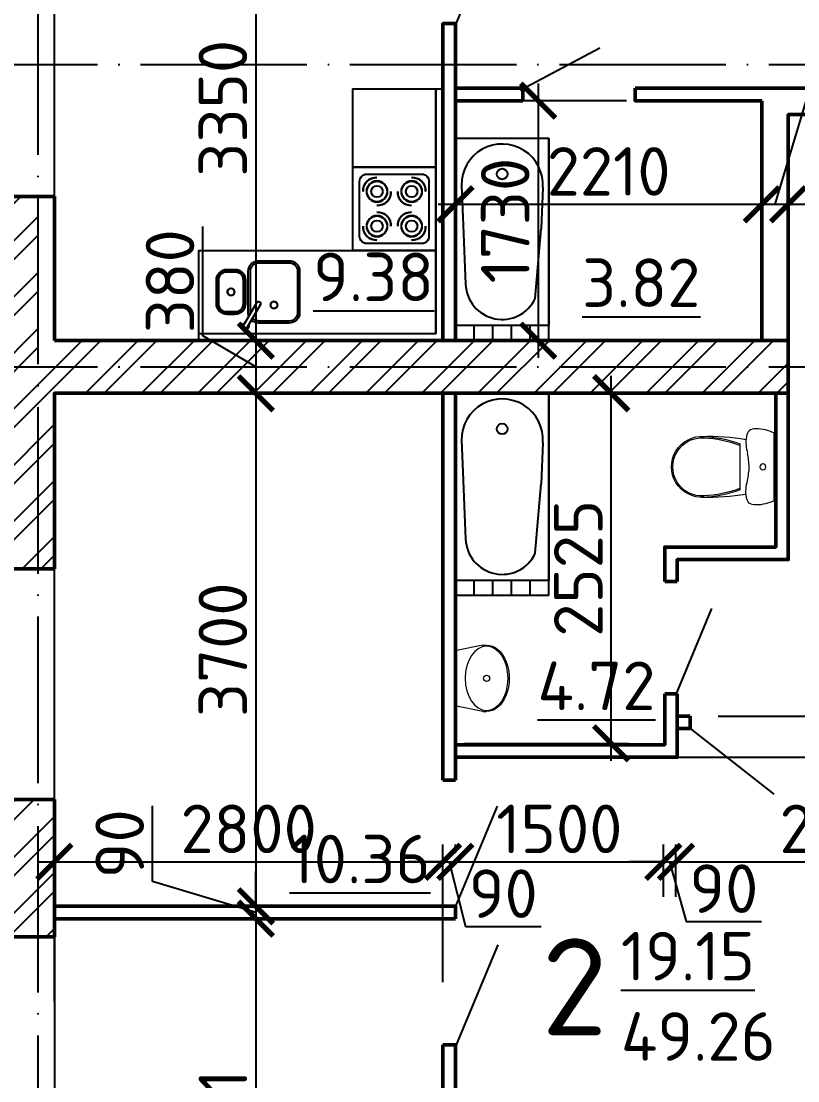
# Model space of a CAD drawing. Header units: millimetres. Extents: x -121275 to -95372, y 16759 to 40426.
# Drawn here: x -118112.9 to -118056.9, y 39372.5 to 39449 of the extents above; entities that cross this region are included whole.
import ezdxf

# ---------------------------------------------------------------- set-up
doc = ezdxf.new("R2010")
doc.units = ezdxf.units.MM
doc.header["$LTSCALE"] = 0.5
doc.linetypes.add('ACAD_ISO04W100', pattern=[30, 24, -3, 0, -3])
for name, color, linetype in [('kuhnja', 190, 'Continuous'), ('оси', 7, 'ACAD_ISO04W100'), ('размеры', 7, 'Continuous'), ('тонкие', 7, 'Continuous')]:
    doc.layers.add(name, color=color, linetype=linetype)
for name, color, linetype, lineweight in [('построения', 6, 'Continuous', 25), ('Сантехника', 255, 'Continuous', 15), ('ТОЛСТЫЕ3', 7, 'Continuous', 50), ('ТОНКИЕе', 7, 'Continuous', 25)]:
    doc.layers.add(name, color=color, linetype=linetype, lineweight=lineweight)
doc.styles.add('Наклонный', font='isocpeur.ttf', dxfattribs={"height": 3.5})
doc.dimstyles.new('СТРОИТЕЛЬНЫЙ', dxfattribs={"dimtxt": 3.5, "dimasz": 2.5, "dimexe": 1.25, "dimexo": 0.625, "dimtad": 1, "dimdec": 0, "dimlfac": 100, "dimdsep": 46, "dimtxsty": 'Наклонный', "dimblk1": 'ARCHTICK', "dimblk2": 'ARCHTICK', "dimsah": 1, "dimcen": 0, "dimdle": 1.25, "dimadec": 0, "dimazin": 0, "dimtfac": 0.75, "dimtdec": 0, "dimtmove": 0, "dimatfit": 3, "dimldrblk": 'ARCHTICK', "dimfxl": 1, "dimtolj": 1, "dimtzin": 0, "dimarcsym": 0})
pattern_1 = [(45, (2097.6295, 1014.2258), (-2.02055763, 2.02055763), []), (45, (2098.9765, 1014.2258), (-2.02055763, 2.02055763), [])]

# ---------------------------------------------------------------- blocks, each defined once
blk = doc.blocks.new('A$C456D3840')
at = {"layer": 'Сантехника'}
for p, q in [((189.3, 480), (162.4, 480)), ((189.3, 480), (379.3, 440.1)), ((379.3, 39.9), (379.3, 440.1)), ((189.3, 0), (162.4, 0)), ((189.3, 0), (379.3, 39.9))]:
    blk.add_line(p, q, dxfattribs=at)
blk.add_circle((162.4, 240), 21.7, dxfattribs=at)
at = {"layer": 'Сантехника', "extrusion": (0, 0, -1)}
blk.add_ellipse((162.4, 240), major_axis=(0, -240), ratio=0.679586, start_param=0, end_param=3.141593, dxfattribs=at)
blk.add_ellipse((162.4, 240), major_axis=(0, -231.3), ratio=0.667472, dxfattribs=at)
blk = doc.blocks.new('A$C010B7E6C')
at = {"layer": 'Сантехника'}
for p, q in [((738.7, 520.7), (738.7, 29.3)), ((493.7, 440.5), (493.7, 109.6))]:
    blk.add_line(p, q, dxfattribs=at)
blk.add_circle((657.8, 275), 21.7, dxfattribs=at)
for centre, radius, start, end in [((218.7, 275), 220, 85.79897, 274.20103), ((218.7, 275), 210, 85.79897, 274.20103), ((266.3, -1145.5), 1641.2, 80.55729, 91.66188), ((196.2, -339.2), 834.5, 69.11151, 88.45313), ((196.1, -339.3), 824.6, 69.11242, 87.36208), ((196.2, 889.2), 834.5, 271.54687, 290.88849), ((266.3, 1695.5), 1641.2, 268.33812, 279.44271), ((196.1, 889.3), 824.6, 272.63792, 290.88758)]:
    blk.add_arc(centre, radius, start, end, dxfattribs=at)
for points in [[(738.7, 520.7), (608.7, 550), (558.7, 536.1), (538.7, 495), (546.7, 372.7)], [(546.7, 372.7), (558.7, 275), (546.5, 177.3)], [(738.7, 29.3), (608.7, 0), (558.7, 14), (538.7, 55), (546.5, 177.3)]]:
    blk.add_spline(points, degree=3, dxfattribs=at)
blk = doc.blocks.new('16')
at = {"layer": 'kuhnja', "color": 6, "linetype": 'Continuous'}
for p, q in [((1575830.7, -196148.4), (1574070.6, -196148.4)), ((1574070.6, -196148.4), (1574070.6, -196798.4)), ((1575830.7, -197964.6), (1575830.7, -196148.4)), ((1574070.6, -196198.4), (1575780.7, -196198.4)), ((1575780.7, -197964.6), (1575780.7, -196198.4)), ((1574070.6, -196798.4), (1575180.7, -196798.4)), ((1575180.7, -196798.4), (1575180.7, -197964.6)), ((1575180.7, -197964.6), (1575830.7, -197964.6))]:
    blk.add_line(p, q, dxfattribs=at)
at = {"layer": 'kuhnja', "color": 6}
for p, q in [((1574393.2, -196256.9), (1574489.2, -196423.2)), ((1574419.2, -196241.9), (1574515.2, -196408.2))]:
    blk.add_line(p, q, dxfattribs=at)
at = {"layer": 'kuhnja', "color": 6, "ltscale": 600}
for p, q in [((1575180.7, -196798.4), (1575180.7, -197398.4)), ((1575780.7, -196798.4), (1575180.7, -196798.4)), ((1575680.7, -196848.4), (1575280.7, -196848.4)), ((1575780.7, -197398.4), (1575780.7, -196798.4)), ((1575230.7, -196898.4), (1575230.7, -197298.4)), ((1575730.7, -197298.4), (1575730.7, -196898.4)), ((1575180.7, -197398.4), (1575780.7, -197398.4)), ((1575280.7, -197348.4), (1575680.7, -197348.4))]:
    blk.add_line(p, q, dxfattribs=at)
at = {"layer": 'kuhnja', "color": 6}
for points in [[(1574432.2, -196324.5, 0.084828), (1574427.9, -196349.4), (1574427.9, -196649.4, 0.414214), (1574502.9, -196724.4)], [(1574502.9, -196724.4), (1574722.9, -196724.4, 0.414214), (1574797.9, -196649.4), (1574797.9, -196349.4, 0.414214), (1574722.9, -196274.4), (1574502.9, -196274.4, 0.19677), (1574450.3, -196295.9)], [(1574502.9, -196709.4), (1574722.9, -196709.4, 0.414214), (1574782.9, -196649.4), (1574782.9, -196349.4, 0.414214), (1574722.9, -196289.4), (1574502.9, -196289.4, 0.213804), (1574458.2, -196309.5)], [(1574443.2, -196343.6, 0.024245), (1574442.9, -196349.4), (1574442.9, -196649.4, 0.414214), (1574502.9, -196709.4)]]:
    blk.add_lwpolyline(points, format="xyb", dxfattribs=at)
for points in [[(1574272.9, -196339.4), (1574332.9, -196339.4, -0.414214), (1574407.9, -196414.4), (1574407.9, -196584.4, -0.414214), (1574332.9, -196659.4), (1574272.9, -196659.4, -0.414214), (1574197.9, -196584.4), (1574197.9, -196414.4, -0.414214)], [(1574272.9, -196354.4), (1574332.9, -196354.4, -0.414214), (1574392.9, -196414.4), (1574392.9, -196584.4, -0.414214), (1574332.9, -196644.4), (1574272.9, -196644.4, -0.414214), (1574212.9, -196584.4), (1574212.9, -196414.4, -0.414214)]]:
    blk.add_lwpolyline(points, format="xyb", close=True, dxfattribs=at)
for centre in [(1574612.9, -196404.4), (1574302.9, -196499.4)]:
    blk.add_circle(centre, 25, dxfattribs=at)
at = {"layer": 'kuhnja', "color": 6, "ltscale": 600}
for centre in [(1575355.7, -196973.4), (1575605.7, -196973.4), (1575355.7, -197223.4), (1575605.7, -197223.4)]:
    blk.add_circle(centre, 75, dxfattribs=at)
at = {"layer": 'kuhnja', "color": 6}
for centre, radius, start, end in [((1574406.2, -196249.4), 25, 336.8699, 263.1301), ((1574406.2, -196249.4), 15, 30, 210), ((1574502.2, -196415.7), 15, 210, 30)]:
    blk.add_arc(centre, radius, start, end, dxfattribs=at)
at = {"layer": 'kuhnja', "color": 6, "ltscale": 600}
for centre, radius, start, end in [((1575280.7, -196898.4), 50, 90, 180), ((1575680.7, -196898.4), 50, 0, 90), ((1575348.4, -196966.1), 93, 85.49745, 184.50255), ((1575355.7, -196973.4), 73.8, 0, 180), ((1575355.7, -196973.4), 41.3, 0, 180), ((1575605.7, -196973.4), 73.8, 0, 180), ((1575605.7, -196973.4), 41.3, 0, 180), ((1575613, -196966.1), 93, 355.49745, 94.50255), ((1575355.7, -196973.4), 73.8, 180, 0), ((1575355.7, -196973.4), 41.3, 180, 0), ((1575363, -196980.7), 93, 265.49745, 4.50255), ((1575598.4, -196980.7), 93, 175.49745, 274.50255), ((1575605.7, -196973.4), 73.8, 180, 0), ((1575605.7, -196973.4), 41.3, 180, 0), ((1575355.7, -197223.4), 73.8, 0, 180), ((1575363, -197216.1), 93, 355.49745, 94.50255), ((1575598.4, -197216.1), 93, 85.49745, 184.50255), ((1575605.7, -197223.4), 73.8, 0, 180), ((1575348.4, -197230.7), 93, 175.49745, 274.50255), ((1575355.7, -197223.4), 73.8, 180, 0), ((1575355.7, -197223.4), 41.3, 0, 180), ((1575355.7, -197223.4), 41.3, 180, 0), ((1575605.7, -197223.4), 73.8, 180, 0), ((1575605.7, -197223.4), 41.3, 0, 180), ((1575605.7, -197223.4), 41.3, 180, 0), ((1575613, -197230.7), 93, 265.49745, 4.50255), ((1575280.7, -197298.4), 50, 180, 270), ((1575680.7, -197298.4), 50, 270, 0)]:
    blk.add_arc(centre, radius, start, end, dxfattribs=at)
blk = doc.blocks.new('_ArchTick')
at = {"color": 0, "linetype": 'ByBlock', "const_width": 0.15}
blk.add_lwpolyline([(-0.5, -0.5), (0.5, 0.5)], dxfattribs=at)
blk = doc.blocks.new('*D991')
at = {"layer": 'Defpoints', "color": 0, "transparency": 16777216}
for p in [(-118095.972, 39459.425), (-118110.487, 39425.925), (-118095.972, 39425.925)]:
    blk.add_point(p, dxfattribs=at)
at = {"layer": 'размеры', "color": 0, "lineweight": -2, "transparency": 16777216}
for p, q in [((-118095.972, 39460.675), (-118095.972, 39424.675)), ((-118096.597, 39459.425), (-118097.222, 39459.425)), ((-118109.862, 39425.925), (-118094.722, 39425.925))]:
    blk.add_line(p, q, dxfattribs=at)
at = {"layer": 'размеры', "color": 0, "lineweight": -2, "transparency": 16777216, "xscale": 2.5, "yscale": 2.5, "zscale": 2.5}
for p, rotation in [((-118095.972, 39459.425), 90), ((-118095.972, 39425.925), 270)]:
    blk.add_blockref('_ArchTick', p, dxfattribs=dict(at, rotation=rotation))
at = {"layer": 'размеры', "color": 0, "transparency": 16777216, "insert": (-118098.347, 39442.675), "char_height": 3.5, "attachment_point": 5, "rotation": 90, "style": 'Наклонный'}
blk.add_mtext('\\A1;3350', dxfattribs=at)
blk = doc.blocks.new('*D992')
at = {"layer": 'Defpoints', "color": 0, "transparency": 16777216}
for p in [(-118110.487, 39425.925), (-118099.79, 39422.125), (-118095.972, 39422.125)]:
    blk.add_point(p, dxfattribs=at)
at = {"layer": 'размеры', "color": 0, "lineweight": -2, "transparency": 16777216}
for p, q in [((-118099.782, 39426.256), (-118099.782, 39434.156)), ((-118095.972, 39427.175), (-118095.972, 39420.875)), ((-118109.862, 39425.925), (-118094.722, 39425.925)), ((-118095.972, 39424.025), (-118099.782, 39426.256)), ((-118099.165, 39422.125), (-118094.722, 39422.125))]:
    blk.add_line(p, q, dxfattribs=at)
at = {"layer": 'размеры', "color": 0, "lineweight": -2, "transparency": 16777216, "xscale": 2.5, "yscale": 2.5, "zscale": 2.5}
for p, rotation in [((-118095.972, 39425.925), 90), ((-118095.972, 39422.125), 270)]:
    blk.add_blockref('_ArchTick', p, dxfattribs=dict(at, rotation=rotation))
at = {"layer": 'размеры', "color": 0, "transparency": 16777216, "insert": (-118102.157, 39430.206), "char_height": 3.5, "attachment_point": 5, "rotation": 90, "style": 'Наклонный'}
blk.add_mtext('\\A1;380', dxfattribs=at)
blk = doc.blocks.new('*D993')
at = {"layer": 'Defpoints', "color": 0, "transparency": 16777216}
for p in [(-118099.79, 39422.125), (-118096.037, 39385.125), (-118095.972, 39385.125)]:
    blk.add_point(p, dxfattribs=at)
at = {"layer": 'размеры', "color": 0, "lineweight": -2, "transparency": 16777216}
for p, q in [((-118095.972, 39423.375), (-118095.972, 39383.875)), ((-118099.165, 39422.125), (-118094.722, 39422.125)), ((-118095.412, 39385.125), (-118094.722, 39385.125))]:
    blk.add_line(p, q, dxfattribs=at)
at = {"layer": 'размеры', "color": 0, "lineweight": -2, "transparency": 16777216, "xscale": 2.5, "yscale": 2.5, "zscale": 2.5}
for p, rotation in [((-118095.972, 39422.125), 90), ((-118095.972, 39385.125), 270)]:
    blk.add_blockref('_ArchTick', p, dxfattribs=dict(at, rotation=rotation))
at = {"layer": 'размеры', "color": 0, "transparency": 16777216, "insert": (-118098.347, 39403.625), "char_height": 3.5, "attachment_point": 5, "rotation": 90, "style": 'Наклонный'}
blk.add_mtext('\\A1;3700', dxfattribs=at)
blk = doc.blocks.new('*D948')
at = {"layer": 'Defpoints', "color": 0, "transparency": 16777216}
for p in [(-118096.037, 39385.125), (-118095.972, 39384.225), (-118095.972, 39384.225)]:
    blk.add_point(p, dxfattribs=at)
at = {"layer": 'размеры', "color": 0, "lineweight": -2, "transparency": 16777216}
for p, q in [((-118103.409, 39386.906), (-118103.409, 39392.356)), ((-118095.972, 39385.125), (-118095.972, 39387.625)), ((-118095.972, 39384.675), (-118103.409, 39386.906)), ((-118095.972, 39385.125), (-118095.972, 39384.225)), ((-118095.972, 39385.125), (-118095.972, 39384.225)), ((-118095.412, 39385.125), (-118094.722, 39385.125)), ((-118096.597, 39384.225), (-118097.222, 39384.225)), ((-118095.972, 39384.225), (-118095.972, 39381.725))]:
    blk.add_line(p, q, dxfattribs=at)
at = {"layer": 'размеры', "color": 0, "lineweight": -2, "transparency": 16777216, "xscale": 2.5, "yscale": 2.5, "zscale": 2.5}
for p, rotation in [((-118095.972, 39385.125), 270), ((-118095.972, 39384.225), 90)]:
    blk.add_blockref('_ArchTick', p, dxfattribs=dict(at, rotation=rotation))
at = {"layer": 'размеры', "color": 0, "transparency": 16777216, "insert": (-118105.784, 39389.631), "char_height": 3.5, "attachment_point": 5, "rotation": 90, "style": 'Наклонный'}
blk.add_mtext('\\A1;90', dxfattribs=at)
blk = doc.blocks.new('*D994')
at = {"layer": 'Defpoints', "color": 0, "transparency": 16777216}
for p in [(-118095.972, 39384.225), (-118095.972, 39353.319), (-118093.849, 39353.319)]:
    blk.add_point(p, dxfattribs=at)
at = {"layer": 'размеры', "color": 0, "lineweight": -2, "transparency": 16777216}
for p, q in [((-118095.972, 39385.475), (-118095.972, 39352.069)), ((-118096.597, 39384.225), (-118097.222, 39384.225)), ((-118094.474, 39353.319), (-118097.222, 39353.319))]:
    blk.add_line(p, q, dxfattribs=at)
at = {"layer": 'размеры', "color": 0, "lineweight": -2, "transparency": 16777216, "xscale": 2.5, "yscale": 2.5, "zscale": 2.5}
for p, rotation in [((-118095.972, 39384.225), 90), ((-118095.972, 39353.319), 270)]:
    blk.add_blockref('_ArchTick', p, dxfattribs=dict(at, rotation=rotation))
at = {"layer": 'размеры', "color": 0, "transparency": 16777216, "insert": (-118098.347, 39368.772), "char_height": 3.5, "attachment_point": 5, "rotation": 90, "style": 'Наклонный'}
blk.add_mtext('\\A1;3091', dxfattribs=at)
blk = doc.blocks.new('*D1005')
at = {"layer": 'Defpoints', "color": 0, "transparency": 16777216}
for p in [(-118081.587, 39443.225), (-118059.487, 39443.225), (-118059.487, 39435.751)]:
    blk.add_point(p, dxfattribs=at)
at = {"layer": 'размеры', "color": 0, "lineweight": -2, "transparency": 16777216}
for p, q in [((-118081.587, 39442.6), (-118081.587, 39434.501)), ((-118059.487, 39442.6), (-118059.487, 39434.501)), ((-118082.837, 39435.751), (-118058.237, 39435.751))]:
    blk.add_line(p, q, dxfattribs=at)
at = {"layer": 'размеры', "color": 0, "lineweight": -2, "transparency": 16777216, "xscale": 2.5, "yscale": 2.5, "zscale": 2.5, "rotation": 180}
blk.add_blockref('_ArchTick', (-118081.587, 39435.751), dxfattribs=at)
at = {"layer": 'размеры', "color": 0, "lineweight": -2, "transparency": 16777216, "xscale": 2.5, "yscale": 2.5, "zscale": 2.5}
blk.add_blockref('_ArchTick', (-118059.487, 39435.751), dxfattribs=at)
at = {"layer": 'размеры', "color": 0, "transparency": 16777216, "insert": (-118070.537, 39438.126), "char_height": 3.5, "attachment_point": 5, "style": 'Наклонный'}
blk.add_mtext('\\A1;2210', dxfattribs=at)
blk = doc.blocks.new('*D1006')
at = {"layer": 'Defpoints', "color": 0, "transparency": 16777216}
for p in [(-118068.631, 39443.225), (-118075.615, 39425.925), (-118057.587, 39425.925)]:
    blk.add_point(p, dxfattribs=at)
at = {"layer": 'размеры', "color": 0, "lineweight": -2, "transparency": 16777216}
for p, q in [((-118075.615, 39444.475), (-118075.615, 39424.675)), ((-118069.256, 39443.225), (-118076.865, 39443.225)), ((-118058.212, 39425.925), (-118076.865, 39425.925))]:
    blk.add_line(p, q, dxfattribs=at)
at = {"layer": 'размеры', "color": 0, "lineweight": -2, "transparency": 16777216, "xscale": 2.5, "yscale": 2.5, "zscale": 2.5}
for p, rotation in [((-118075.615, 39443.225), 90), ((-118075.615, 39425.925), 270)]:
    blk.add_blockref('_ArchTick', p, dxfattribs=dict(at, rotation=rotation))
at = {"layer": 'размеры', "color": 0, "transparency": 16777216, "insert": (-118077.99, 39434.575), "char_height": 3.5, "attachment_point": 5, "rotation": 90, "style": 'Наклонный'}
blk.add_mtext('\\A1;1730', dxfattribs=at)
blk = doc.blocks.new('*D1007')
at = {"layer": 'Defpoints', "color": 0, "transparency": 16777216}
for p in [(-118059.487, 39443.225), (-118057.587, 39435.751), (-118057.587, 39435.751)]:
    blk.add_point(p, dxfattribs=at)
at = {"layer": 'размеры', "color": 0, "lineweight": -2, "transparency": 16777216}
for p, q in [((-118058.537, 39435.751), (-118056.306, 39443.188)), ((-118056.306, 39443.188), (-118049.106, 39443.188)), ((-118059.487, 39442.6), (-118059.487, 39434.501)), ((-118057.587, 39436.376), (-118057.587, 39437.001)), ((-118060.737, 39435.751), (-118056.337, 39435.751))]:
    blk.add_line(p, q, dxfattribs=at)
at = {"layer": 'размеры', "color": 0, "lineweight": -2, "transparency": 16777216, "xscale": 2.5, "yscale": 2.5, "zscale": 2.5, "rotation": 180}
blk.add_blockref('_ArchTick', (-118059.487, 39435.751), dxfattribs=at)
at = {"layer": 'размеры', "color": 0, "lineweight": -2, "transparency": 16777216, "xscale": 2.5, "yscale": 2.5, "zscale": 2.5}
blk.add_blockref('_ArchTick', (-118057.587, 39435.751), dxfattribs=at)
at = {"layer": 'размеры', "color": 0, "transparency": 16777216, "insert": (-118052.706, 39445.563), "char_height": 3.5, "attachment_point": 5, "style": 'Наклонный'}
blk.add_mtext('\\A1;190', dxfattribs=at)
blk = doc.blocks.new('*D951')
at = {"layer": 'Defpoints', "color": 0, "transparency": 16777216}
for p in [(-118057.587, 39435.751), (-118041.587, 39435.751), (-118041.587, 39435.751)]:
    blk.add_point(p, dxfattribs=at)
at = {"layer": 'размеры', "color": 0, "lineweight": -2, "transparency": 16777216}
for p, q in [((-118057.587, 39436.376), (-118057.587, 39437.001)), ((-118041.587, 39436.376), (-118041.587, 39437.001)), ((-118058.837, 39435.751), (-118040.337, 39435.751))]:
    blk.add_line(p, q, dxfattribs=at)
at = {"layer": 'размеры', "color": 0, "lineweight": -2, "transparency": 16777216, "xscale": 2.5, "yscale": 2.5, "zscale": 2.5, "rotation": 180}
blk.add_blockref('_ArchTick', (-118057.587, 39435.751), dxfattribs=at)
at = {"layer": 'размеры', "color": 0, "lineweight": -2, "transparency": 16777216, "xscale": 2.5, "yscale": 2.5, "zscale": 2.5}
blk.add_blockref('_ArchTick', (-118041.587, 39435.751), dxfattribs=at)
at = {"layer": 'размеры', "color": 0, "transparency": 16777216, "insert": (-118049.587, 39438.126), "char_height": 3.5, "attachment_point": 5, "style": 'Наклонный'}
blk.add_mtext('\\A1;1600', dxfattribs=at)
blk = doc.blocks.new('*D956')
at = {"layer": 'Defpoints', "color": 0, "transparency": 16777216}
for p in [(-118082.487, 39388.329), (-118082.487, 39379.015), (-118110.487, 39377.618)]:
    blk.add_point(p, dxfattribs=at)
at = {"layer": 'размеры', "color": 0, "lineweight": -2, "transparency": 16777216}
for p, q in [((-118110.487, 39378.243), (-118110.487, 39389.579)), ((-118082.487, 39379.64), (-118082.487, 39389.579)), ((-118111.737, 39388.329), (-118081.237, 39388.329))]:
    blk.add_line(p, q, dxfattribs=at)
at = {"layer": 'размеры', "color": 0, "lineweight": -2, "transparency": 16777216, "xscale": 2.5, "yscale": 2.5, "zscale": 2.5, "rotation": 180}
blk.add_blockref('_ArchTick', (-118110.487, 39388.329), dxfattribs=at)
at = {"layer": 'размеры', "color": 0, "lineweight": -2, "transparency": 16777216, "xscale": 2.5, "yscale": 2.5, "zscale": 2.5}
blk.add_blockref('_ArchTick', (-118082.487, 39388.329), dxfattribs=at)
at = {"layer": 'размеры', "color": 0, "transparency": 16777216, "insert": (-118096.487, 39390.704), "char_height": 3.5, "attachment_point": 5, "style": 'Наклонный'}
blk.add_mtext('\\A1;2800', dxfattribs=at)
blk = doc.blocks.new('*D957')
at = {"layer": 'Defpoints', "color": 0, "transparency": 16777216}
for p in [(-118081.587, 39388.329), (-118081.587, 39388.329), (-118082.487, 39379.015)]:
    blk.add_point(p, dxfattribs=at)
at = {"layer": 'размеры', "color": 0, "lineweight": -2, "transparency": 16777216}
for p, q in [((-118082.487, 39379.64), (-118082.487, 39389.579)), ((-118081.587, 39388.954), (-118081.587, 39389.579)), ((-118082.487, 39388.329), (-118084.987, 39388.329)), ((-118082.487, 39388.329), (-118081.587, 39388.329)), ((-118082.487, 39388.329), (-118081.587, 39388.329)), ((-118082.037, 39388.329), (-118080.856, 39383.659)), ((-118081.587, 39388.329), (-118079.087, 39388.329)), ((-118080.856, 39383.659), (-118075.406, 39383.659))]:
    blk.add_line(p, q, dxfattribs=at)
at = {"layer": 'размеры', "color": 0, "lineweight": -2, "transparency": 16777216, "xscale": 2.5, "yscale": 2.5, "zscale": 2.5}
blk.add_blockref('_ArchTick', (-118082.487, 39388.329), dxfattribs=at)
at = {"layer": 'размеры', "color": 0, "lineweight": -2, "transparency": 16777216, "xscale": 2.5, "yscale": 2.5, "zscale": 2.5, "rotation": 180}
blk.add_blockref('_ArchTick', (-118081.587, 39388.329), dxfattribs=at)
at = {"layer": 'размеры', "color": 0, "transparency": 16777216, "insert": (-118078.131, 39386.034), "char_height": 3.5, "attachment_point": 5, "style": 'Наклонный'}
blk.add_mtext('\\A1;90', dxfattribs=at)
blk = doc.blocks.new('*D958')
at = {"layer": 'Defpoints', "color": 0, "transparency": 16777216}
for p in [(-118081.587, 39388.329), (-118066.587, 39388.329), (-118066.587, 39385.229)]:
    blk.add_point(p, dxfattribs=at)
at = {"layer": 'размеры', "color": 0, "lineweight": -2, "transparency": 16777216}
for p, q in [((-118081.587, 39388.954), (-118081.587, 39389.579)), ((-118066.587, 39385.854), (-118066.587, 39389.579)), ((-118082.837, 39388.329), (-118065.337, 39388.329))]:
    blk.add_line(p, q, dxfattribs=at)
at = {"layer": 'размеры', "color": 0, "lineweight": -2, "transparency": 16777216, "xscale": 2.5, "yscale": 2.5, "zscale": 2.5, "rotation": 180}
blk.add_blockref('_ArchTick', (-118081.587, 39388.329), dxfattribs=at)
at = {"layer": 'размеры', "color": 0, "lineweight": -2, "transparency": 16777216, "xscale": 2.5, "yscale": 2.5, "zscale": 2.5}
blk.add_blockref('_ArchTick', (-118066.587, 39388.329), dxfattribs=at)
at = {"layer": 'размеры', "color": 0, "transparency": 16777216, "insert": (-118074.087, 39390.704), "char_height": 3.5, "attachment_point": 5, "style": 'Наклонный'}
blk.add_mtext('\\A1;1500', dxfattribs=at)
blk = doc.blocks.new('*D959')
at = {"layer": 'Defpoints', "color": 0, "transparency": 16777216}
for p in [(-118065.688, 39388.329), (-118066.587, 39385.189), (-118065.688, 39385.189)]:
    blk.add_point(p, dxfattribs=at)
at = {"layer": 'размеры', "color": 0, "lineweight": -2, "transparency": 16777216}
for p, q in [((-118066.587, 39385.814), (-118066.587, 39389.579)), ((-118065.688, 39385.814), (-118065.688, 39389.579)), ((-118066.587, 39388.329), (-118069.087, 39388.329)), ((-118066.587, 39388.329), (-118065.688, 39388.329)), ((-118066.587, 39388.329), (-118065.688, 39388.329)), ((-118066.137, 39388.329), (-118064.956, 39384.02)), ((-118065.688, 39388.329), (-118063.188, 39388.329)), ((-118064.956, 39384.02), (-118059.506, 39384.02))]:
    blk.add_line(p, q, dxfattribs=at)
at = {"layer": 'размеры', "color": 0, "lineweight": -2, "transparency": 16777216, "xscale": 2.5, "yscale": 2.5, "zscale": 2.5}
blk.add_blockref('_ArchTick', (-118066.587, 39388.329), dxfattribs=at)
at = {"layer": 'размеры', "color": 0, "lineweight": -2, "transparency": 16777216, "xscale": 2.5, "yscale": 2.5, "zscale": 2.5, "rotation": 180}
blk.add_blockref('_ArchTick', (-118065.688, 39388.329), dxfattribs=at)
at = {"layer": 'размеры', "color": 0, "transparency": 16777216, "insert": (-118062.231, 39386.395), "char_height": 3.5, "attachment_point": 5, "style": 'Наклонный'}
blk.add_mtext('\\A1;90', dxfattribs=at)
blk = doc.blocks.new('*D952')
at = {"layer": 'Defpoints', "color": 0, "transparency": 16777216}
for p in [(-118041.587, 39388.329), (-118065.688, 39385.229), (-118041.587, 39383.625)]:
    blk.add_point(p, dxfattribs=at)
at = {"layer": 'размеры', "color": 0, "lineweight": -2, "transparency": 16777216}
for p, q in [((-118065.688, 39385.854), (-118065.688, 39389.579)), ((-118041.587, 39384.25), (-118041.587, 39389.579)), ((-118066.938, 39388.329), (-118040.337, 39388.329))]:
    blk.add_line(p, q, dxfattribs=at)
at = {"layer": 'размеры', "color": 0, "lineweight": -2, "transparency": 16777216, "xscale": 2.5, "yscale": 2.5, "zscale": 2.5, "rotation": 180}
blk.add_blockref('_ArchTick', (-118065.688, 39388.329), dxfattribs=at)
at = {"layer": 'размеры', "color": 0, "lineweight": -2, "transparency": 16777216, "xscale": 2.5, "yscale": 2.5, "zscale": 2.5}
blk.add_blockref('_ArchTick', (-118041.587, 39388.329), dxfattribs=at)
at = {"layer": 'размеры', "color": 0, "transparency": 16777216, "insert": (-118053.637, 39390.704), "char_height": 3.5, "attachment_point": 5, "style": 'Наклонный'}
blk.add_mtext('\\A1;2410', dxfattribs=at)
blk = doc.blocks.new('*D1015')
at = {"layer": 'Defpoints', "color": 0, "transparency": 16777216}
for p in [(-118081.587, 39422.125), (-118070.348, 39422.125), (-118081.587, 39396.871)]:
    blk.add_point(p, dxfattribs=at)
at = {"layer": 'размеры', "color": 0, "lineweight": -2, "transparency": 16777216}
for p, q in [((-118070.348, 39395.621), (-118070.348, 39423.375)), ((-118080.962, 39422.125), (-118069.098, 39422.125)), ((-118080.962, 39396.871), (-118069.098, 39396.871))]:
    blk.add_line(p, q, dxfattribs=at)
at = {"layer": 'размеры', "color": 0, "lineweight": -2, "transparency": 16777216, "xscale": 2.5, "yscale": 2.5, "zscale": 2.5}
for p, rotation in [((-118070.348, 39422.125), 90), ((-118070.348, 39396.871), 270)]:
    blk.add_blockref('_ArchTick', p, dxfattribs=dict(at, rotation=rotation))
at = {"layer": 'размеры', "color": 0, "transparency": 16777216, "insert": (-118072.723, 39409.498), "char_height": 3.5, "attachment_point": 5, "rotation": 90, "style": 'Наклонный'}
blk.add_mtext('\\A1;2525', dxfattribs=at)
blk = doc.blocks.new('*D963')
at = {"layer": 'Defpoints', "color": 0, "transparency": 16777216}
for p in [(-118049.298, 39442.225), (-118063.277, 39398.834), (-118052.059, 39398.834)]:
    blk.add_point(p, dxfattribs=at)
at = {"layer": 'размеры', "color": 0, "lineweight": -2, "transparency": 16777216}
for p, q in [((-118052.059, 39443.475), (-118052.059, 39397.584)), ((-118049.923, 39442.225), (-118053.309, 39442.225)), ((-118062.652, 39398.834), (-118050.809, 39398.834))]:
    blk.add_line(p, q, dxfattribs=at)
at = {"layer": 'размеры', "color": 0, "lineweight": -2, "transparency": 16777216, "xscale": 2.5, "yscale": 2.5, "zscale": 2.5}
for p, rotation in [((-118052.059, 39442.225), 90), ((-118052.059, 39398.834), 270)]:
    blk.add_blockref('_ArchTick', p, dxfattribs=dict(at, rotation=rotation))
at = {"layer": 'размеры', "color": 0, "transparency": 16777216, "insert": (-118054.434, 39420.53), "char_height": 3.5, "attachment_point": 5, "rotation": 90, "style": 'Наклонный'}
blk.add_mtext('\\A1;4339', dxfattribs=at)
blk = doc.blocks.new('*D964')
at = {"layer": 'Defpoints', "color": 0, "transparency": 16777216}
for p in [(-118078.157, 39395.871), (-118078.157, 39353.314), (-118052.059, 39353.314)]:
    blk.add_point(p, dxfattribs=at)
at = {"layer": 'размеры', "color": 0, "lineweight": -2, "transparency": 16777216}
for p, q in [((-118052.059, 39397.121), (-118052.059, 39352.064)), ((-118077.532, 39395.871), (-118050.809, 39395.871)), ((-118077.532, 39353.314), (-118050.809, 39353.314))]:
    blk.add_line(p, q, dxfattribs=at)
at = {"layer": 'размеры', "color": 0, "lineweight": -2, "transparency": 16777216, "xscale": 2.5, "yscale": 2.5, "zscale": 2.5}
for p, rotation in [((-118052.059, 39395.871), 90), ((-118052.059, 39353.314), 270)]:
    blk.add_blockref('_ArchTick', p, dxfattribs=dict(at, rotation=rotation))
at = {"layer": 'размеры', "color": 0, "transparency": 16777216, "insert": (-118054.434, 39374.593), "char_height": 3.5, "attachment_point": 5, "rotation": 90, "style": 'Наклонный'}
blk.add_mtext('\\A1;4256', dxfattribs=at)

msp = doc.modelspace()

# ---------------------------------------------------------------- hatches: boundary and pattern name
at = {"layer": 'тонкие', "transparency": 33554687}
h = msp.add_hatch(dxfattribs=at)
h.set_pattern_fill('ANSI32', scale=0.3)
h.set_pattern_definition(pattern_1)
h.paths.add_polyline_path([(-118077.212, 39352.025), (-118114.287, 39352.025), (-118114.287, 39349.425), (-118111.687, 39349.425), (-118077.212, 39349.425)])
h.paths.add_polyline_path([(-118077.212, 39353.313), (-118110.487, 39353.325), (-118110.487, 39367.123), (-118111.687, 39367.123), (-118111.687, 39352.025), (-118077.212, 39352.025)])
h.paths.add_polyline_path([(-118111.687, 39367.123), (-118114.287, 39367.123), (-118114.287, 39365.725), (-118114.287, 39365.725), (-118114.287, 39365.725), (-118132.587, 39365.725), (-118132.587, 39361.925), (-118114.287, 39361.925), (-118114.287, 39352.025), (-118111.687, 39352.025)])
h.paths.add_polyline_path([(-118111.687, 39392.827), (-118114.287, 39392.827), (-118114.287, 39382.923), (-118111.687, 39382.923)])
h.paths.add_polyline_path([(-118110.487, 39392.827), (-118111.687, 39392.827), (-118111.687, 39382.923), (-118110.487, 39382.923)])
h.paths.add_polyline_path([(-118110.487, 39422.125), (-118110.487, 39424.025), (-118111.687, 39424.025), (-118111.687, 39409.463), (-118110.487, 39409.463)])
h.paths.add_polyline_path([(-118111.687, 39510.213), (-118114.287, 39510.213), (-118114.287, 39488.913), (-118132.587, 39488.913), (-118132.587, 39485.113), (-118114.287, 39485.113), (-118114.287, 39485.113), (-118114.287, 39488.913), (-118114.287, 39485.113), (-118114.287, 39482.613), (-118111.687, 39482.613)])
h.paths.add_polyline_path([(-118110.487, 39487.025), (-118111.687, 39487.025), (-118111.687, 39482.613), (-118110.487, 39482.613)])
h.paths.add_polyline_path([(-118110.487, 39489.325), (-118110.487, 39501.113), (-118110.487, 39510.213), (-118111.687, 39510.213), (-118111.687, 39487.025), (-118110.487, 39487.025)])
h.paths.add_polyline_path([(-118111.687, 39436.312), (-118114.287, 39436.312), (-118114.287, 39425.925), (-118132.587, 39425.925), (-118132.587, 39422.125), (-118114.287, 39422.125), (-118114.287, 39409.463), (-118111.687, 39409.463)])
h.paths.add_polyline_path([(-118114.287, 39451.312), (-118111.687, 39451.312), (-118111.687, 39467.613), (-118114.287, 39467.613)])
h.paths.add_polyline_path([(-118111.687, 39451.312), (-118110.487, 39451.312), (-118110.487, 39467.613), (-118111.687, 39467.613)])
h = msp.add_hatch(dxfattribs=at)
h.set_pattern_fill('ANSI32', scale=0.3)
h.set_pattern_definition(pattern_1)
h.paths.add_polyline_path([(-117997.187, 39445.825), (-118017.587, 39445.825), (-118017.587, 39443.325), (-117997.187, 39443.325)])
h.paths.add_polyline_path([(-118017.587, 39445.825), (-118020.188, 39445.825), (-118020.188, 39443.325), (-118017.587, 39443.325)])
h.paths.add_polyline_path([(-117986.136, 39445.825), (-117995.287, 39445.825), (-117995.287, 39443.325), (-117986.136, 39443.325)])
h.paths.add_polyline_path([(-117986.136, 39447.125), (-117993.387, 39447.125), (-117993.387, 39487.025), (-117995.287, 39487.025), (-117995.287, 39445.825), (-117986.136, 39445.825)])
h.paths.add_polyline_path([(-117995.287, 39445.825), (-117997.187, 39445.825), (-117997.187, 39443.325), (-117995.287, 39443.325)])
h.paths.add_polyline_path([(-117967.687, 39445.825), (-117974.036, 39445.825), (-117974.036, 39443.325), (-117968.187, 39443.325), (-117968.187, 39440.699), (-117967.687, 39440.699)])
h.paths.add_polyline_path([(-117964.387, 39445.825), (-117967.687, 39445.825), (-117967.687, 39440.699), (-117964.387, 39440.699)])
h.paths.add_polyline_path([(-117967.687, 39487.025), (-117968.187, 39487.025), (-117968.187, 39485.725), (-117968.187, 39447.125), (-117974.036, 39447.125), (-117974.036, 39445.825), (-117967.687, 39445.825)])
h.paths.add_polyline_path([(-117964.387, 39485.725), (-117957.538, 39485.815), (-117957.538, 39487.025), (-117967.687, 39487.025), (-117967.687, 39445.825), (-117964.387, 39445.825)])
h.paths.add_polyline_path([(-118057.587, 39424.025), (-118110.487, 39424.025), (-118110.487, 39422.125), (-118057.587, 39422.125)])
h.paths.add_polyline_path([(-118057.587, 39425.925), (-118059.487, 39425.925), (-118110.487, 39425.925), (-118110.487, 39424.025), (-118057.587, 39424.025)])
h.paths.add_polyline_path([(-117984.687, 39424.025), (-117995.287, 39424.025), (-117995.287, 39422.125), (-117991.413, 39422.125), (-117984.687, 39422.125)])
h.paths.add_polyline_path([(-117984.687, 39425.925), (-117995.287, 39425.925), (-117995.287, 39424.025), (-117984.687, 39424.025)])
h.paths.add_polyline_path([(-117995.287, 39425.925), (-117997.187, 39425.925), (-117997.187, 39424.025), (-117995.287, 39424.025)])
h.paths.add_polyline_path([(-117995.287, 39424.025), (-117997.187, 39424.025), (-117997.187, 39422.125), (-117995.287, 39422.125)])
h.paths.add_polyline_path([(-117967.687, 39424.025), (-117974.587, 39424.025), (-117974.587, 39422.125), (-117969.587, 39422.125), (-117969.587, 39418.196), (-117967.687, 39418.196)])
h.paths.add_polyline_path([(-117967.687, 39430.599), (-117968.187, 39430.599), (-117968.187, 39425.925), (-117974.587, 39425.925), (-117974.587, 39424.025), (-117967.687, 39424.025)])
h.paths.add_polyline_path([(-117965.787, 39422.125), (-117860.324, 39422.125), (-117860.324, 39424.025), (-117967.687, 39424.025), (-117967.687, 39418.196), (-117965.787, 39418.196)])
h.paths.add_polyline_path([(-117860.324, 39425.925), (-117964.387, 39425.925), (-117964.387, 39430.599), (-117967.687, 39430.599), (-117967.687, 39424.025), (-117860.324, 39424.025)])
h.paths.add_polyline_path([(-118039.687, 39487.025), (-118041.587, 39487.025), (-118041.587, 39445.825), (-118039.687, 39445.825)])
h.paths.add_polyline_path([(-118037.787, 39487.025), (-118039.687, 39487.025), (-118039.687, 39445.825), (-118037.787, 39445.825)])
h.paths.add_polyline_path([(-118039.687, 39503.891), (-118041.587, 39503.891), (-118041.587, 39487.025), (-118039.687, 39487.025)])
h.paths.add_polyline_path([(-118037.787, 39503.891), (-118039.687, 39503.891), (-118039.687, 39487.025), (-118037.787, 39487.025)])
h.paths.add_polyline_path([(-117997.187, 39487.025), (-117997.187, 39445.825), (-117995.287, 39445.825), (-117995.287, 39487.025)])

# ---------------------------------------------------------------- linework, layer by layer
at = {"color": 7}
msp.add_line((-118081.587, 39425.925), (-118074.837, 39425.925), dxfattribs=at)
at = {"layer": 'оси', "color": 7}
for points in [[(-118111.687, 39451.312), (-118111.687, 39352.025)], [(-118119.384, 39445.825), (-117828.747, 39445.825)], [(-118119.384, 39424.025), (-117828.747, 39424.025)]]:
    msp.add_lwpolyline(points, dxfattribs=at)
at = {"layer": 'построения', "color": 7, "lineweight": 50}
for points in [[(-118110.487, 39436.312), (-118110.487, 39425.925)], [(-118057.587, 39425.925), (-118110.487, 39425.925)], [(-118110.487, 39422.125), (-118110.487, 39422.125), (-118057.587, 39422.125)], [(-118110.487, 39422.125), (-118110.487, 39409.463)], [(-118110.487, 39392.827), (-118110.487, 39382.923)]]:
    msp.add_lwpolyline(points, dxfattribs=at)
at = {"layer": 'ТОЛСТЫЕ3', "color": 7}
msp.add_lwpolyline([(-118110.487, 39436.312), (-118116.037, 39436.312)], dxfattribs=at)
at = {"layer": 'тонкие', "color": 7}
for p, q in [((-118081.587, 39425.925), (-118081.587, 39440.505)), ((-118074.837, 39440.505), (-118074.837, 39433.883)), ((-118081.15, 39437.107), (-118081.053, 39434.827)), ((-118075.281, 39436.956), (-118075.407, 39433.978)), ((-118081.053, 39434.827), (-118080.848, 39429.992)), ((-118075.823, 39428.964), (-118075.407, 39433.978)), ((-118074.837, 39433.883), (-118074.837, 39427.005)), ((-118074.837, 39427.005), (-118081.587, 39427.005)), ((-118080.237, 39425.925), (-118080.237, 39427.005)), ((-118078.887, 39425.925), (-118078.887, 39427.005)), ((-118077.537, 39425.925), (-118077.537, 39427.005)), ((-118076.187, 39425.925), (-118076.187, 39427.005)), ((-118074.837, 39422.12), (-118074.837, 39415.498)), ((-118081.15, 39418.722), (-118081.053, 39416.442)), ((-118075.281, 39418.571), (-118075.407, 39415.593)), ((-118081.053, 39416.442), (-118080.848, 39411.607)), ((-118075.823, 39410.579), (-118075.407, 39415.593)), ((-118074.837, 39415.498), (-118074.837, 39408.62)), ((-118074.837, 39408.62), (-118081.587, 39408.62)), ((-118080.237, 39407.54), (-118080.237, 39408.62)), ((-118078.887, 39407.54), (-118078.887, 39408.62)), ((-118077.537, 39407.54), (-118077.537, 39408.62)), ((-118076.187, 39407.54), (-118076.187, 39408.62))]:
    msp.add_line(p, q, dxfattribs=at)
for centre in [(-118078.212, 39437.937), (-118078.212, 39419.551)]:
    msp.add_circle(centre, 0.388, dxfattribs=at)
for centre, radius, start, end in [((-118078.212, 39437.161), 2.938, 356.00774, 181.04674), ((-118078.212, 39430.084), 2.638, 181.99613, 334.88084), ((-118078.212, 39418.776), 2.938, 356.00774, 181.04674), ((-118078.212, 39411.699), 2.638, 181.99613, 334.88084)]:
    msp.add_arc(centre, radius, start, end, dxfattribs=at)
at = {"layer": 'ТОНКИЕе', "color": 7}
for points in [[(-118078.469, 39456.17), (-118081.622, 39448.591)], [(-118111.687, 39436.312), (-118110.487, 39436.312), (-118110.487, 39451.312)], [(-118071.182, 39447.003), (-118076.913, 39443.952)], [(-118074.837, 39425.925), (-118074.837, 39440.505), (-118081.587, 39440.505)], [(-118074.837, 39407.54), (-118074.837, 39422.12), (-118081.587, 39422.12)], [(-118110.487, 39392.827), (-118110.487, 39409.463), (-118116.037, 39409.463), (-118115.037, 39409.463), (-118115.037, 39392.827), (-118114.537, 39392.827), (-118114.537, 39409.463)], [(-118110.487, 39409.463), (-118116.037, 39409.463), (-118116.037, 39409.463)], [(-118074.837, 39407.54), (-118081.587, 39407.54)], [(-118063.122, 39406.606), (-118065.703, 39400.401)], [(-118064.665, 39397.934), (-118058.621, 39393.209)], [(-118078.584, 39392.342), (-118081.587, 39385.125)], [(-118110.487, 39382.923), (-118110.487, 39367.123), (-118116.037, 39367.123), (-118116.037, 39382.923), (-118115.037, 39382.923), (-118115.037, 39367.123), (-118114.537, 39367.123), (-118114.537, 39382.923)], [(-118078.525, 39382.342), (-118081.527, 39375.125)]]:
    msp.add_lwpolyline(points, dxfattribs=at)
at = {"layer": 'ТОНКИЕе', "color": 7, "lineweight": 50}
for points in [[(-118082.487, 39444.125), (-118082.487, 39448.79), (-118081.587, 39448.79), (-118081.587, 39444.125)], [(-118082.487, 39444.125), (-118082.487, 39425.925), (-118082.487, 39425.925), (-118081.587, 39425.925), (-118081.587, 39444.125), (-118081.587, 39443.225), (-118076.731, 39443.225)], [(-118076.731, 39444.125), (-118081.587, 39444.125)], [(-118076.731, 39444.125), (-118076.731, 39443.225)], [(-118059.487, 39444.125), (-118068.631, 39444.125)], [(-118041.587, 39444.125), (-118042.701, 39444.125), (-118041.587, 39444.125), (-118059.487, 39444.125)], [(-118059.487, 39444.125), (-118058.487, 39444.125)], [(-118057.587, 39444.125), (-118059.487, 39444.125)], [(-118068.631, 39443.225), (-118059.487, 39443.225)], [(-118059.487, 39443.225), (-118059.487, 39425.925), (-118057.587, 39425.925), (-118057.587, 39422.125)], [(-118058.487, 39425.925), (-118058.487, 39425.925), (-118057.587, 39425.925), (-118057.587, 39442.225)], [(-118110.487, 39422.125), (-118110.487, 39409.463)], [(-118082.487, 39422.125), (-118082.487, 39394.225)], [(-118081.587, 39394.225), (-118081.587, 39422.125)], [(-118066.487, 39408.538), (-118066.487, 39411.025), (-118066.487, 39411.025), (-118058.487, 39411.025), (-118058.487, 39413.025), (-118058.487, 39422.125)], [(-118057.587, 39422.125), (-118057.587, 39410.125), (-118065.587, 39410.125), (-118065.587, 39408.538)], [(-118116.037, 39409.463), (-118110.487, 39409.463)], [(-118066.487, 39408.538), (-118065.587, 39408.538)], [(-118065.587, 39400.438), (-118065.587, 39395.871), (-118081.587, 39395.871), (-118081.587, 39397.871), (-118081.587, 39396.771), (-118066.487, 39396.771), (-118066.487, 39398.771), (-118066.487, 39400.438)], [(-118065.587, 39400.438), (-118066.487, 39400.438)], [(-118066.487, 39400.438), (-118065.587, 39400.438)], [(-118065.587, 39398.834), (-118064.665, 39398.834)], [(-118064.665, 39398.834), (-118064.665, 39397.934)], [(-118064.665, 39397.934), (-118065.587, 39397.934)], [(-118081.587, 39394.225), (-118082.487, 39394.225)], [(-118116.037, 39392.827), (-118110.487, 39392.827)], [(-118110.487, 39392.827), (-118110.487, 39385.125), (-118081.587, 39385.125)], [(-118081.587, 39385.125), (-118082.487, 39385.125)], [(-118081.587, 39384.225), (-118081.587, 39385.125)], [(-118082.487, 39384.225), (-118110.487, 39384.225)], [(-118082.487, 39384.225), (-118081.587, 39384.225)], [(-118116.037, 39382.923), (-118110.487, 39382.923)], [(-118082.487, 39375.125), (-118082.487, 39353.314), (-118082.487, 39353.314), (-118081.587, 39353.314), (-118081.587, 39375.125)], [(-118081.527, 39375.125), (-118082.487, 39375.125)]]:
    msp.add_lwpolyline(points, dxfattribs=at)
at = {"layer": 'ТОНКИЕе'}
msp.add_lwpolyline([(-118100.087, 39425.925), (-118100.087, 39426.425), (-118082.987, 39426.425), (-118082.987, 39444.087), (-118082.487, 39444.087), (-118082.487, 39425.925), (-118100.087, 39425.925), (-118100.087, 39432.425), (-118082.987, 39432.425), (-118088.987, 39432.425), (-118088.987, 39444.087), (-118082.987, 39444.087), (-118082.987, 39438.425), (-118088.987, 39438.425)], dxfattribs=at)
at = {"layer": 'ТОНКИЕе', "color": 7, "lineweight": 50}
for points in [[(-118068.631, 39444.125), (-118068.631, 39443.225)], [(-118041.587, 39442.225), (-118057.587, 39442.225)]]:
    msp.add_lwpolyline(points, close=True, dxfattribs=at)
at = {"layer": 'ТОНКИЕе'}
for points in [[(-118087.987, 39437.925), (-118083.987, 39437.925, -0.198912), (-118083.633, 39437.779, -0.198912), (-118083.487, 39437.425, 0), (-118083.487, 39437.425), (-118083.487, 39433.425, -0.198912), (-118083.633, 39433.071, -0.198912), (-118083.987, 39432.925), (-118087.987, 39432.925, -0.198912), (-118088.34, 39433.071, -0.198912), (-118088.487, 39433.425), (-118088.487, 39437.425, -0.414214), (-118087.987, 39437.925, -1)], [(-118096.472, 39427.686, -0.042338), (-118096.514, 39427.935), (-118096.514, 39430.935, -0.198912), (-118096.295, 39431.466, -0.198912), (-118095.764, 39431.685, -206164178550.226288)], [(-118095.764, 39431.685), (-118093.564, 39431.685, -0.198912), (-118093.034, 39431.466, -0.198912), (-118092.814, 39430.935), (-118092.814, 39427.935, -0.198912), (-118093.034, 39427.405, -0.198912), (-118093.564, 39427.185), (-118095.764, 39427.185, -0.19677), (-118096.29, 39427.401, 2.386329), (-118096.29, 39427.401, -1)], [(-118096.714, 39430.285), (-118096.714, 39428.585, -0.198912), (-118096.934, 39428.055, -0.198912), (-118097.464, 39427.835), (-118098.064, 39427.835, -0.198912), (-118098.595, 39428.055, -0.198912), (-118098.814, 39428.585), (-118098.814, 39430.285, -0.198912), (-118098.595, 39430.816, -0.198912), (-118098.064, 39431.035), (-118097.464, 39431.035, -0.198912), (-118096.934, 39430.816, -0.198912), (-118096.714, 39430.285, -1)], [(-118096.864, 39430.285), (-118096.864, 39428.585, -0.198912), (-118097.04, 39428.161, -0.198912), (-118097.464, 39427.985), (-118098.064, 39427.985, -0.198912), (-118098.489, 39428.161, -0.198912), (-118098.664, 39428.585), (-118098.664, 39430.285, -0.198912), (-118098.489, 39430.71, -0.198912), (-118098.064, 39430.885), (-118097.464, 39430.885, -0.198912), (-118097.04, 39430.71, -0.198912), (-118096.864, 39430.285, -1)], [(-118096.361, 39427.877), (-118096.364, 39427.935), (-118096.364, 39430.935, -0.198912), (-118096.189, 39431.36, -0.198912), (-118095.764, 39431.535, -1)], [(-118095.764, 39431.535), (-118093.564, 39431.535, -0.198912), (-118093.14, 39431.36, -0.198912), (-118092.964, 39430.935), (-118092.964, 39427.935, -0.198912), (-118093.14, 39427.511, -0.198912), (-118093.564, 39427.335), (-118095.764, 39427.335, -0.105708), (-118096.01, 39427.388, -0.105708), (-118096.212, 39427.536, -2.231685)], [(-118095.902, 39428.673, -0.371241), (-118095.697, 39428.728, -0.346095), (-118095.642, 39428.523), (-118096.502, 39427.034), (-118096.602, 39426.86, -0.414214), (-118096.807, 39426.805, -0.414214), (-118096.862, 39427.01, 0), (-118096.762, 39427.184), (-118095.902, 39428.673)], [(-118096.502, 39427.034, -3), (-118096.762, 39427.184, 16.660254)]]:
    msp.add_lwpolyline(points, format="xyb", dxfattribs=at)
for centre, radius in [((-118087.237, 39436.675), 0.738), ((-118087.237, 39436.675), 0.412), ((-118084.737, 39436.675), 0.738), ((-118084.737, 39436.675), 0.412), ((-118087.237, 39434.175), 0.738), ((-118084.737, 39434.175), 0.738), ((-118087.237, 39434.175), 0.412), ((-118084.737, 39434.175), 0.412), ((-118097.764, 39429.435), 0.258), ((-118094.664, 39428.485), 0.249)]:
    msp.add_circle(centre, radius, dxfattribs=at)
for centre, start, end in [((-118087.31, 39436.748), 85.49745, 184.50255), ((-118084.664, 39436.748), 355.49745, 94.50255), ((-118087.164, 39436.602), 265.49745, 4.50255), ((-118084.81, 39436.602), 175.49745, 274.50255), ((-118087.164, 39434.248), 355.49745, 94.50255), ((-118084.81, 39434.248), 85.49745, 184.50255), ((-118087.31, 39434.102), 175.49745, 274.50255), ((-118084.664, 39434.102), 265.49745, 4.50255)]:
    msp.add_arc(centre, 0.93, start, end, dxfattribs=at)

# ---------------------------------------------------------------- block references
at = {"color": 7, "lineweight": 20, "xscale": -0.01, "yscale": 0.01, "zscale": 0.01, "rotation": 180}
msp.add_blockref('16', (-133840.794, 37464.441), dxfattribs=at)
at = {"layer": 'Сантехника', "color": 7, "ltscale": 100, "yscale": 0.01, "zscale": 0.01, "rotation": 180}
for name, p, xscale in [('A$C010B7E6C', (-118065.994, 39419.565), -0.01), ('A$C456D3840', (-118077.709, 39403.963), 0.01)]:
    msp.add_blockref(name, p, dxfattribs=dict(at, xscale=xscale))
at = {"layer": 'ТОНКИЕе', "color": 7, "lineweight": 20, "xscale": -0.01, "yscale": 0.01, "zscale": 0.01, "rotation": 180}
msp.add_blockref('16', (-133840.794, 37464.441), dxfattribs=at)

# ---------------------------------------------------------------- texts
at = {"color": 7, "char_height": 3.5, "attachment_point": 1, "style": 'Наклонный'}
for s, width, insert in [('{\\fISOCPEUR|b1|i0|c204|p34;\\L9.38}', 11, (-118091.842, 39432.266)), ('{\\fISOCPEUR|b1|i0|c204|p34;\\L3.82}', 11, (-118072.452, 39431.845)), ('{\\fISOCPEUR|b1|i0|c204|p34;\\L4.72}', 11, (-118075.667, 39402.773)), ('{\\fISOCPEUR|b1|i0|c204|p34;\\L10.36}', 11, (-118093.551, 39390.281)), ('{\\fISOCPEUR|b1|i0|c204|p34;\\L19.15}', 11, (-118069.653, 39383.275)), ('{\\fISOCPEUR|b1|i0|c204|p34;49.26}', 14.01196, (-118069.653, 39377.482))]:
    msp.add_mtext_dynamic_manual_height_columns(s, width=width, gutter_width=35, heights=[0], dxfattribs=dict(at, insert=insert))
at = {"color": 7, "lineweight": 50, "insert": (-118075.384, 39382.808), "char_height": 3.5, "attachment_point": 1, "style": 'Наклонный'}
msp.add_mtext_dynamic_manual_height_columns('\\A1;{\\H2x;\\Q0;2\\H0.5x; }', width=42.38036, gutter_width=35, heights=[0], dxfattribs=at)

# ---------------------------------------------------------------- dimensions: what is measured, and where the dimension line sits
at = {"layer": 'размеры', "color": 7}
for base, p1, p2, picture, middle in [((-118095.972, 39425.925), (-118095.972, 39459.425), (-118110.487, 39425.925), '*D991', (-118098.347, 39442.675)), ((-118095.972, 39384.225), (-118096.037, 39385.125), (-118095.972, 39384.225), '*D948', (-118105.784, 39387.531)), ((-118095.972, 39353.319), (-118095.972, 39384.225), (-118093.849, 39353.319), '*D994', (-118098.347, 39368.772))]:
    dim = msp.add_linear_dim(base=base, p1=p1, p2=p2, angle=90, dimstyle='СТРОИТЕЛЬНЫЙ', override={"dimtmove": 1}, dxfattribs=at)
    dim.commit()
    dim.dimension.update_dxf_attribs({"geometry": picture, "text_midpoint": middle})
for base, p1, p2, picture, middle in [((-118057.587, 39435.751), (-118059.487, 39443.225), (-118057.587, 39435.751), '*D1007', (-118055.681, 39445.563)), ((-118041.587, 39435.751), (-118057.587, 39435.751), (-118041.587, 39435.751), '*D951', (-118049.587, 39438.126)), ((-118066.587, 39388.329), (-118081.587, 39388.329), (-118066.587, 39385.229), '*D958', (-118074.087, 39390.704)), ((-118041.587, 39388.329), (-118065.688, 39385.229), (-118041.587, 39383.625), '*D952', (-118053.637, 39390.704))]:
    dim = msp.add_linear_dim(base=base, p1=p1, p2=p2, dimstyle='СТРОИТЕЛЬНЫЙ', override={"dimtmove": 1}, dxfattribs=at)
    dim.commit()
    dim.dimension.update_dxf_attribs({"geometry": picture, "text_midpoint": middle})
for base, p1, p2, picture, middle in [((-118075.615, 39425.925), (-118068.631, 39443.225), (-118057.587, 39425.925), '*D1006', (-118077.99, 39434.575)), ((-118052.059, 39398.834), (-118049.298, 39442.225), (-118063.277, 39398.834), '*D963', (-118054.434, 39420.53)), ((-118070.348, 39422.125), (-118081.587, 39396.871), (-118081.587, 39422.125), '*D1015', (-118072.723, 39409.498)), ((-118052.059, 39353.314), (-118078.157, 39395.871), (-118078.157, 39353.314), '*D964', (-118054.434, 39374.593))]:
    dim = msp.add_linear_dim(base=base, p1=p1, p2=p2, angle=90, dimstyle='СТРОИТЕЛЬНЫЙ', dxfattribs=at)
    dim.commit()
    dim.dimension.update_dxf_attribs({"geometry": picture, "text_midpoint": middle})
for base, p1, p2, picture, middle in [((-118059.487, 39435.751), (-118081.587, 39443.225), (-118059.487, 39443.225), '*D1005', (-118070.537, 39438.126)), ((-118082.487, 39388.329), (-118110.487, 39377.618), (-118082.487, 39379.015), '*D956', (-118096.487, 39390.704))]:
    dim = msp.add_linear_dim(base=base, p1=p1, p2=p2, dimstyle='СТРОИТЕЛЬНЫЙ', dxfattribs=at)
    dim.commit()
    dim.dimension.update_dxf_attribs({"geometry": picture, "text_midpoint": middle})
for base, p1, p2, picture, middle in [((-118095.972, 39422.125), (-118110.487, 39425.925), (-118099.79, 39422.125), '*D992', (-118099.782, 39426.881)), ((-118095.972, 39385.125), (-118099.79, 39422.125), (-118096.037, 39385.125), '*D993', (-118095.972, 39403.625))]:
    dim = msp.add_linear_dim(base=base, p1=p1, p2=p2, angle=90, dimstyle='СТРОИТЕЛЬНЫЙ', override={"dimtmove": 1}, dxfattribs=at)
    dim.commit()
    dim.dimension.update_dxf_attribs({"geometry": picture, "text_midpoint": middle, "dimtype": 160})
for base, p1, p2, picture, middle in [((-118081.587, 39388.329), (-118082.487, 39379.015), (-118081.587, 39388.329), '*D957', (-118080.231, 39383.659)), ((-118065.688, 39388.329), (-118066.587, 39385.189), (-118065.688, 39385.189), '*D959', (-118064.331, 39384.02))]:
    dim = msp.add_linear_dim(base=base, p1=p1, p2=p2, dimstyle='СТРОИТЕЛЬНЫЙ', override={"dimtmove": 1}, dxfattribs=at)
    dim.commit()
    dim.dimension.update_dxf_attribs({"geometry": picture, "text_midpoint": middle, "dimtype": 160})

doc.saveas('drawing.dxf')
